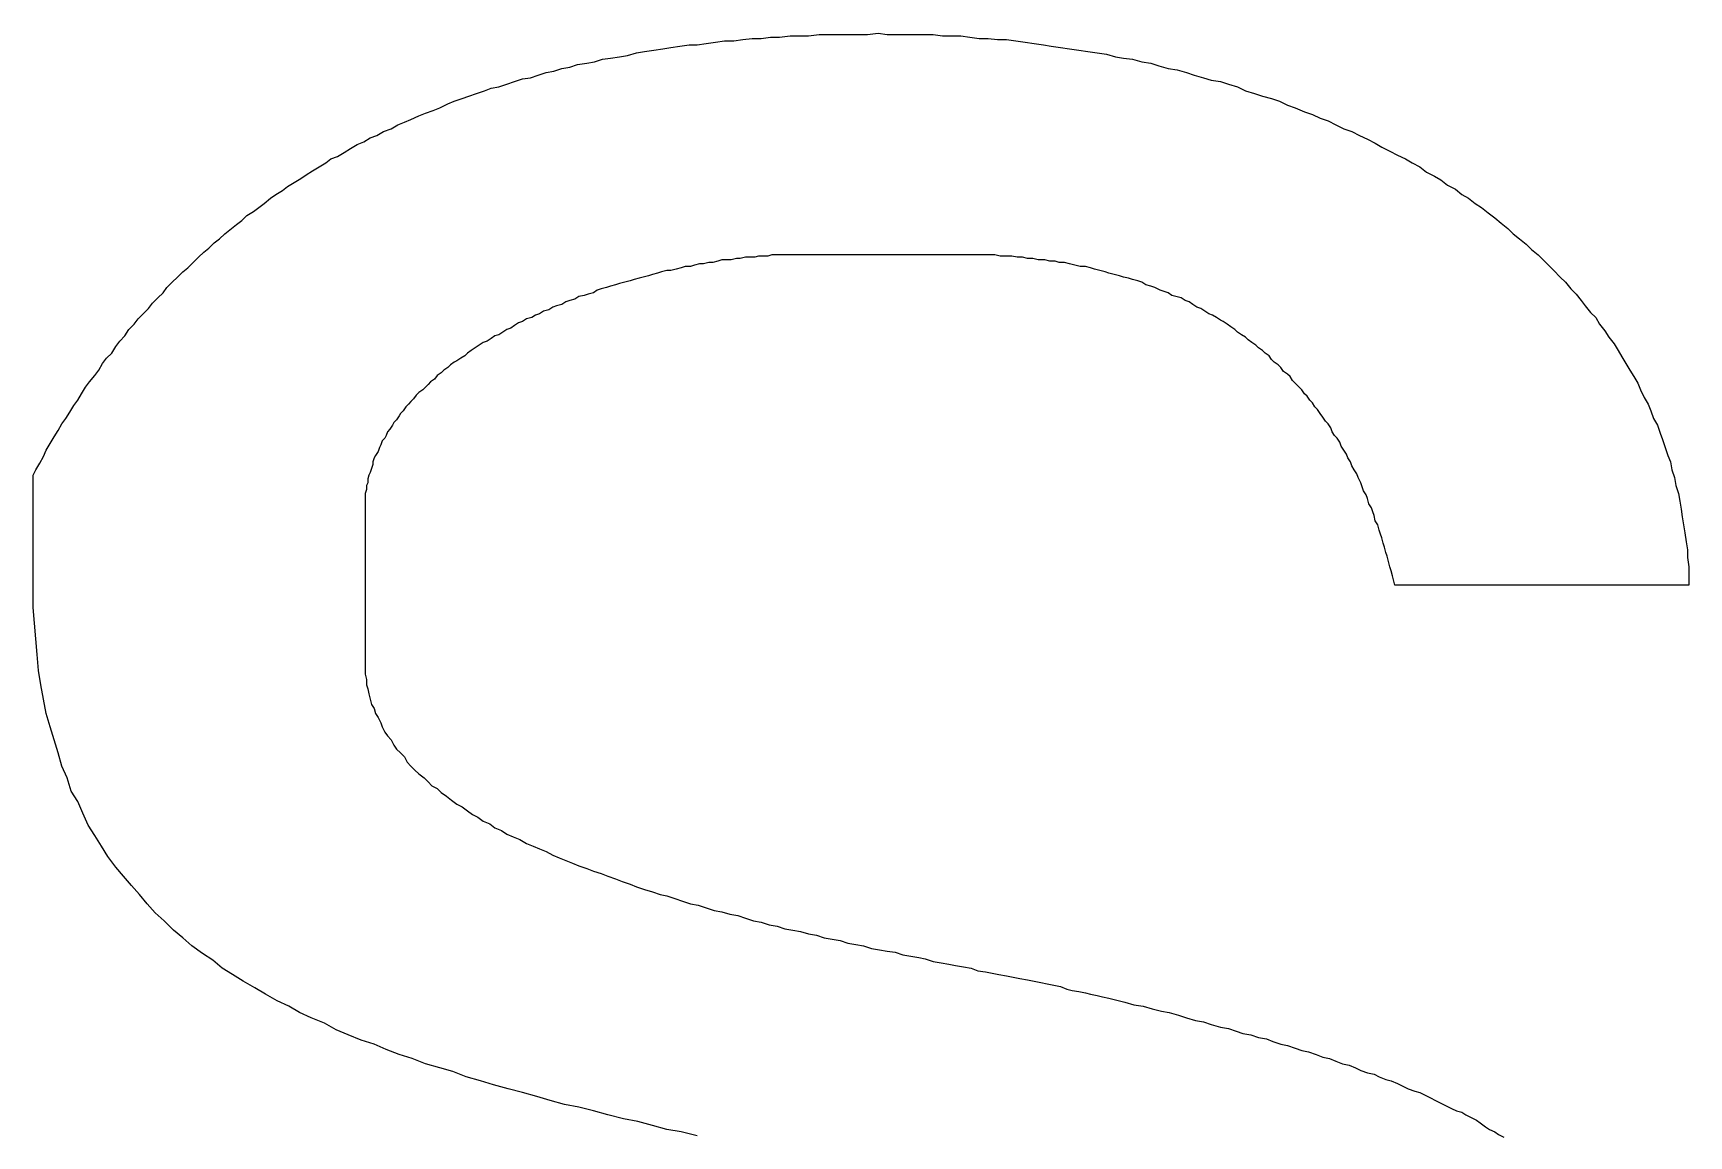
# Model space of a CAD drawing. Extents: x 3196 to 9141, y -1880 to 2325.
# Drawn here: x 8900.07 to 8906.41, y -1222.81 to -1218.58 of the extents above; entities that cross this region are included whole.
import ezdxf

# ---------------------------------------------------------------- set-up
doc = ezdxf.new("R2010")
doc.units = 0
doc.header["$MEASUREMENT"] = 0
doc.layers.add('10', color=10, linetype='CONTINUOUS')

msp = doc.modelspace()

# ---------------------------------------------------------------- linework, layer by layer
at = {"layer": '10', "linetype": 'Continuous'}
for points in [[(8900.068218, -1220.781185), (8900.068218, -1220.715885), (8900.068218, -1220.695785), (8900.068218, -1220.690785), (8900.068218, -1220.685735), (8900.068218, -1220.680735), (8900.068218, -1220.675685), (8900.068218, -1220.670685), (8900.068218, -1220.665635), (8900.068218, -1220.660635), (8900.068218, -1220.655635), (8900.068218, -1220.650585), (8900.068218, -1220.645585), (8900.068218, -1220.640535), (8900.068218, -1220.635535), (8900.068218, -1220.630485), (8900.068218, -1220.625485), (8900.068218, -1220.620435), (8900.068218, -1220.615435), (8900.068218, -1220.610435), (8900.068218, -1220.605385), (8900.068218, -1220.600385), (8900.068218, -1220.595335), (8900.068218, -1220.590335), (8900.068218, -1220.585285), (8900.068218, -1220.580285), (8900.068218, -1220.575285), (8900.068218, -1220.570235), (8900.068218, -1220.565235), (8900.068218, -1220.560185), (8900.068218, -1220.555185), (8900.068218, -1220.550135), (8900.068218, -1220.545135), (8900.068218, -1220.540085), (8900.068218, -1220.535085), (8900.068218, -1220.530085), (8900.068218, -1220.525035), (8900.068218, -1220.520035), (8900.068218, -1220.514985), (8900.068218, -1220.509985), (8900.068218, -1220.504935), (8900.068218, -1220.499935), (8900.068218, -1220.494885), (8900.068218, -1220.489885), (8900.068218, -1220.484885), (8900.068218, -1220.479835), (8900.068218, -1220.474835), (8900.068218, -1220.469785), (8900.068218, -1220.464785), (8900.068218, -1220.459735), (8900.068218, -1220.454735), (8900.068218, -1220.449735), (8900.068218, -1220.444685), (8900.068218, -1220.439685), (8900.068218, -1220.434635), (8900.068218, -1220.429635), (8900.068218, -1220.424585), (8900.068218, -1220.419585), (8900.068218, -1220.414535), (8900.068218, -1220.409535), (8900.068218, -1220.404535), (8900.068218, -1220.399485), (8900.068218, -1220.394485), (8900.068218, -1220.389435), (8900.068218, -1220.384435), (8900.068218, -1220.379385), (8900.068218, -1220.374385), (8900.068218, -1220.369335), (8900.068218, -1220.364335), (8900.068218, -1220.359335), (8900.068218, -1220.354285), (8900.068218, -1220.349285), (8900.068218, -1220.344235), (8900.068218, -1220.339235), (8900.068218, -1220.334185), (8900.068218, -1220.329185), (8900.068218, -1220.324185), (8900.068218, -1220.319135), (8900.068218, -1220.314135), (8900.068218, -1220.309085), (8900.068218, -1220.304085), (8900.068218, -1220.299035), (8900.068218, -1220.294035), (8900.068218, -1220.288985), (8900.068218, -1220.283985), (8900.068218, -1220.278985), (8900.068218, -1220.273935), (8900.078268, -1220.253835), (8900.093318, -1220.228735), (8900.108418, -1220.203635), (8900.118418, -1220.178535), (8900.133518, -1220.153435), (8900.148568, -1220.128285), (8900.163618, -1220.103185), (8900.178718, -1220.078085), (8900.193768, -1220.057985), (8900.208818, -1220.032885), (8900.223918, -1220.007785), (8900.238968, -1219.987685), (8900.254018, -1219.962585), (8900.269118, -1219.937485), (8900.284168, -1219.917385), (8900.304268, -1219.892285), (8900.319318, -1219.872185), (8900.334368, -1219.847085), (8900.349468, -1219.826985), (8900.369518, -1219.806885), (8900.384618, -1219.781785), (8900.399668, -1219.761685), (8900.419768, -1219.741585), (8900.434818, -1219.716485), (8900.454918, -1219.696435), (8900.469968, -1219.676335), (8900.490068, -1219.656235), (8900.510168, -1219.636135), (8900.525218, -1219.616035), (8900.545318, -1219.595985), (8900.565418, -1219.575885), (8900.580468, -1219.555785), (8900.600568, -1219.535685), (8900.620618, -1219.515635), (8900.640718, -1219.495535), (8900.660818, -1219.480485), (8900.680918, -1219.460385), (8900.700968, -1219.440285), (8900.721068, -1219.420185), (8900.741168, -1219.405135), (8900.761268, -1219.385035), (8900.781368, -1219.369985), (8900.801418, -1219.349885), (8900.821518, -1219.334835), (8900.846618, -1219.314735), (8900.866718, -1219.299685), (8900.886818, -1219.279585), (8900.911918, -1219.264535), (8900.932018, -1219.249435), (8900.952068, -1219.234385), (8900.977218, -1219.214285), (8900.997268, -1219.199235), (8901.022418, -1219.184185), (8901.042468, -1219.169085), (8901.067618, -1219.154035), (8901.092718, -1219.138985), (8901.112818, -1219.123885), (8901.137918, -1219.108835), (8901.163018, -1219.093785), (8901.188118, -1219.078685), (8901.208218, -1219.063635), (8901.233318, -1219.053585), (8901.258418, -1219.038535), (8901.283568, -1219.023485), (8901.308668, -1219.008385), (8901.333768, -1218.998335), (8901.358868, -1218.983285), (8901.383968, -1218.973235), (8901.409118, -1218.958185), (8901.439218, -1218.948135), (8901.464318, -1218.933085), (8901.489468, -1218.923035), (8901.514568, -1218.912985), (8901.544668, -1218.897935), (8901.569818, -1218.887885), (8901.599918, -1218.877835), (8901.625018, -1218.867785), (8901.655168, -1218.852735), (8901.680268, -1218.842685), (8901.710418, -1218.832635), (8901.735518, -1218.822585), (8901.765668, -1218.812535), (8901.795768, -1218.802485), (8901.820918, -1218.792435), (8901.851018, -1218.787435), (8901.881168, -1218.777385), (8901.911318, -1218.767335), (8901.941418, -1218.757285), (8901.971568, -1218.752285), (8902.001668, -1218.742235), (8902.031818, -1218.732185), (8902.061968, -1218.727185), (8902.092068, -1218.717135), (8902.122218, -1218.712085), (8902.152368, -1218.702035), (8902.187518, -1218.697035), (8902.217618, -1218.692035), (8902.247768, -1218.681985), (8902.277918, -1218.676935), (8902.313068, -1218.671935), (8902.343168, -1218.666885), (8902.378318, -1218.656835), (8902.408468, -1218.651835), (8902.443618, -1218.646835), (8902.478768, -1218.641785), (8902.508918, -1218.636785), (8902.544068, -1218.631735), (8902.579218, -1218.626735), (8902.609368, -1218.626735), (8902.644518, -1218.621685), (8902.679668, -1218.616685), (8902.714818, -1218.611635), (8902.749968, -1218.611635), (8902.785118, -1218.606635), (8902.820268, -1218.601635), (8902.855418, -1218.601635), (8902.890568, -1218.596585), (8902.925718, -1218.596585), (8902.965918, -1218.591585), (8903.001068, -1218.591585), (8903.036218, -1218.591585), (8903.076418, -1218.586535), (8903.111568, -1218.586535), (8903.146718, -1218.586535), (8903.186868, -1218.586535), (8903.222018, -1218.586535), (8903.262218, -1218.586535), (8903.302368, -1218.581535), (8903.337518, -1218.586535), (8903.372718, -1218.586535), (8903.407868, -1218.586535), (8903.443018, -1218.586535), (8903.478168, -1218.586535), (8903.513318, -1218.586535), (8903.548468, -1218.591585), (8903.583618, -1218.591585), (8903.618768, -1218.591585), (8903.653918, -1218.596585), (8903.689068, -1218.601635), (8903.724218, -1218.601635), (8903.759368, -1218.606635), (8903.794568, -1218.606635), (8903.829718, -1218.611635), (8903.864868, -1218.616685), (8903.900018, -1218.621685), (8903.935168, -1218.626735), (8903.965268, -1218.631735), (8904.000468, -1218.636785), (8904.035618, -1218.641785), (8904.070768, -1218.646835), (8904.105918, -1218.651835), (8904.141068, -1218.656835), (8904.176218, -1218.661885), (8904.211368, -1218.671935), (8904.241518, -1218.676935), (8904.276668, -1218.681985), (8904.311818, -1218.692035), (8904.346968, -1218.697035), (8904.377118, -1218.707085), (8904.412268, -1218.717135), (8904.447418, -1218.722135), (8904.482568, -1218.732185), (8904.512668, -1218.742235), (8904.547868, -1218.752285), (8904.577968, -1218.762335), (8904.613118, -1218.767335), (8904.643268, -1218.777385), (8904.678418, -1218.787435), (8904.708568, -1218.802485), (8904.743718, -1218.812535), (8904.773818, -1218.822585), (8904.808968, -1218.832635), (8904.839118, -1218.842685), (8904.869268, -1218.857735), (8904.899368, -1218.867785), (8904.934518, -1218.882835), (8904.964668, -1218.892885), (8904.994818, -1218.907935), (8905.024918, -1218.917985), (8905.055068, -1218.933085), (8905.085218, -1218.948135), (8905.115318, -1218.958185), (8905.145468, -1218.973235), (8905.175618, -1218.988285), (8905.205718, -1219.003385), (8905.230818, -1219.018435), (8905.260968, -1219.033485), (8905.291118, -1219.048585), (8905.321218, -1219.063635), (8905.346318, -1219.078685), (8905.376468, -1219.093785), (8905.401568, -1219.113835), (8905.431718, -1219.128935), (8905.456818, -1219.143985), (8905.481918, -1219.164085), (8905.512068, -1219.179135), (8905.537168, -1219.199235), (8905.562268, -1219.214285), (8905.587418, -1219.234385), (8905.612518, -1219.249435), (8905.637618, -1219.269535), (8905.662718, -1219.289635), (8905.687818, -1219.309735), (8905.712968, -1219.329785), (8905.733018, -1219.349885), (8905.758168, -1219.369985), (8905.783268, -1219.390085), (8905.803368, -1219.410135), (8905.828468, -1219.430235), (8905.848518, -1219.450335), (8905.868618, -1219.470435), (8905.888718, -1219.490485), (8905.913818, -1219.515635), (8905.933918, -1219.535685), (8905.954018, -1219.560835), (8905.974068, -1219.580885), (8905.994168, -1219.606035), (8906.009268, -1219.626085), (8906.029318, -1219.651235), (8906.049418, -1219.671285), (8906.064468, -1219.696435), (8906.084568, -1219.721535), (8906.099618, -1219.746635), (8906.119718, -1219.771735), (8906.134818, -1219.796835), (8906.149868, -1219.821985), (8906.164918, -1219.847085), (8906.180018, -1219.872185), (8906.195068, -1219.897285), (8906.210118, -1219.922385), (8906.220168, -1219.947535), (8906.235218, -1219.977635), (8906.250318, -1220.002735), (8906.260368, -1220.027885), (8906.270368, -1220.057985), (8906.285468, -1220.083085), (8906.295518, -1220.113235), (8906.305568, -1220.138335), (8906.315568, -1220.168485), (8906.325618, -1220.198635), (8906.335668, -1220.223735), (8906.340718, -1220.253835), (8906.350718, -1220.283985), (8906.355768, -1220.314135), (8906.365818, -1220.344235), (8906.370818, -1220.374385), (8906.375868, -1220.404535), (8906.380868, -1220.434635), (8906.385918, -1220.464785), (8906.390918, -1220.494885), (8906.395918, -1220.530085), (8906.400968, -1220.560185), (8906.400968, -1220.590335), (8906.405968, -1220.625485), (8906.405968, -1220.655635), (8906.405968, -1220.690785), (8906.405968, -1220.695785), (8906.400968, -1220.695785), (8906.395918, -1220.695785), (8906.390918, -1220.695785), (8906.385918, -1220.695785), (8906.380868, -1220.695785), (8906.375868, -1220.695785), (8906.370818, -1220.695785), (8906.365818, -1220.695785), (8906.360768, -1220.695785), (8906.355768, -1220.695785), (8906.345718, -1220.695785), (8906.340718, -1220.695785), (8906.335668, -1220.695785), (8906.325618, -1220.695785), (8906.320618, -1220.695785), (8906.310568, -1220.695785), (8906.305568, -1220.695785), (8906.295518, -1220.695785), (8906.290468, -1220.695785), (8906.280418, -1220.695785), (8906.270368, -1220.695785), (8906.260368, -1220.695785), (8906.250318, -1220.695785), (8906.240268, -1220.695785), (8906.235218, -1220.695785), (8906.225168, -1220.695785), (8906.210118, -1220.695785), (8906.200068, -1220.695785), (8906.190018, -1220.695785), (8906.180018, -1220.695785), (8906.169968, -1220.695785), (8906.159918, -1220.695785), (8906.149868, -1220.695785), (8906.134818, -1220.695785), (8906.124768, -1220.695785), (8906.114718, -1220.695785), (8906.099618, -1220.695785), (8906.089618, -1220.695785), (8906.079568, -1220.695785), (8906.064468, -1220.695785), (8906.054468, -1220.695785), (8906.039368, -1220.695785), (8906.029318, -1220.695785), (8906.014268, -1220.695785), (8906.004218, -1220.695785), (8905.989168, -1220.695785), (8905.979118, -1220.695785), (8905.964068, -1220.695785), (8905.948968, -1220.695785), (8905.938918, -1220.695785), (8905.923868, -1220.695785), (8905.913818, -1220.695785), (8905.898768, -1220.695785), (8905.883718, -1220.695785), (8905.873668, -1220.695785), (8905.858568, -1220.695785), (8905.843518, -1220.695785), (8905.833468, -1220.695785), (8905.818418, -1220.695785), (8905.808368, -1220.695785), (8905.793318, -1220.695785), (8905.778218, -1220.695785), (8905.768168, -1220.695785), (8905.753118, -1220.695785), (8905.743068, -1220.695785), (8905.728018, -1220.695785), (8905.712968, -1220.695785), (8905.702918, -1220.695785), (8905.687818, -1220.695785), (8905.677818, -1220.695785), (8905.662718, -1220.695785), (8905.652668, -1220.695785), (8905.637618, -1220.695785), (8905.627568, -1220.695785), (8905.612518, -1220.695785), (8905.602468, -1220.695785), (8905.592418, -1220.695785), (8905.577368, -1220.695785), (8905.567318, -1220.695785), (8905.557268, -1220.695785), (8905.542218, -1220.695785), (8905.532168, -1220.695785), (8905.522118, -1220.695785), (8905.512068, -1220.695785), (8905.497018, -1220.695785), (8905.486968, -1220.695785), (8905.476918, -1220.695785), (8905.466868, -1220.695785), (8905.456818, -1220.695785), (8905.446768, -1220.695785), (8905.436718, -1220.695785), (8905.426718, -1220.695785), (8905.421668, -1220.695785), (8905.411618, -1220.695785), (8905.401568, -1220.695785), (8905.391518, -1220.695785), (8905.386518, -1220.695785), (8905.376468, -1220.695785), (8905.371468, -1220.695785), (8905.361418, -1220.695785), (8905.356368, -1220.695785), (8905.346318, -1220.695785), (8905.341318, -1220.695785), (8905.336318, -1220.695785), (8905.331268, -1220.695785), (8905.326268, -1220.695785), (8905.316218, -1220.695785), (8905.311168, -1220.695785), (8905.306168, -1220.695785), (8905.301168, -1220.695785), (8905.296118, -1220.695785), (8905.291118, -1220.695785), (8905.286068, -1220.695785), (8905.281068, -1220.695785), (8905.276018, -1220.680735), (8905.271018, -1220.660635), (8905.265968, -1220.640535), (8905.260968, -1220.625485), (8905.255968, -1220.605385), (8905.250918, -1220.585285), (8905.245918, -1220.570235), (8905.240868, -1220.550135), (8905.235868, -1220.535085), (8905.230818, -1220.514985), (8905.225818, -1220.499935), (8905.220768, -1220.484885), (8905.215768, -1220.464785), (8905.205718, -1220.449735), (8905.200718, -1220.429635), (8905.195668, -1220.414535), (8905.190668, -1220.399485), (8905.180618, -1220.384435), (8905.175618, -1220.364335), (8905.170568, -1220.349285), (8905.160518, -1220.334185), (8905.155518, -1220.319135), (8905.150468, -1220.304085), (8905.140418, -1220.283985), (8905.135418, -1220.268935), (8905.125368, -1220.253835), (8905.115318, -1220.238785), (8905.110318, -1220.223735), (8905.100268, -1220.208635), (8905.095218, -1220.193585), (8905.085218, -1220.178535), (8905.075168, -1220.163435), (8905.070118, -1220.148385), (8905.060068, -1220.133335), (8905.050068, -1220.123285), (8905.040018, -1220.108235), (8905.034968, -1220.093135), (8905.024918, -1220.078085), (8905.014868, -1220.068035), (8905.004868, -1220.052985), (8904.994818, -1220.037885), (8904.984768, -1220.022835), (8904.974718, -1220.012785), (8904.964668, -1219.997735), (8904.954618, -1219.987685), (8904.944568, -1219.972635), (8904.934518, -1219.962585), (8904.924518, -1219.947535), (8904.914468, -1219.937485), (8904.899368, -1219.922385), (8904.889318, -1219.912335), (8904.879318, -1219.897285), (8904.869268, -1219.887235), (8904.854168, -1219.877185), (8904.844118, -1219.862135), (8904.834118, -1219.852085), (8904.819018, -1219.842035), (8904.808968, -1219.831985), (8904.798968, -1219.816935), (8904.783868, -1219.806885), (8904.773818, -1219.796835), (8904.758768, -1219.786785), (8904.748718, -1219.776785), (8904.733668, -1219.766735), (8904.718568, -1219.756685), (8904.708568, -1219.746635), (8904.693468, -1219.736585), (8904.678418, -1219.726535), (8904.668368, -1219.716485), (8904.653318, -1219.706435), (8904.638218, -1219.696435), (8904.623168, -1219.686385), (8904.613118, -1219.681335), (8904.598068, -1219.671285), (8904.583018, -1219.661235), (8904.567918, -1219.656235), (8904.552868, -1219.646185), (8904.537818, -1219.636135), (8904.522718, -1219.631135), (8904.507668, -1219.621085), (8904.492618, -1219.611035), (8904.477518, -1219.606035), (8904.462468, -1219.595985), (8904.442368, -1219.590935), (8904.427318, -1219.585935), (8904.412268, -1219.575885), (8904.397168, -1219.570885), (8904.382118, -1219.565835), (8904.362018, -1219.555785), (8904.346968, -1219.550785), (8904.326868, -1219.545735), (8904.311818, -1219.535685), (8904.296768, -1219.530685), (8904.276668, -1219.525685), (8904.261568, -1219.520635), (8904.241518, -1219.515635), (8904.226418, -1219.510585), (8904.206368, -1219.505585), (8904.186268, -1219.500535), (8904.171218, -1219.495535), (8904.151118, -1219.490485), (8904.131018, -1219.485485), (8904.115968, -1219.480485), (8904.095868, -1219.475435), (8904.075768, -1219.475435), (8904.055668, -1219.470435), (8904.035618, -1219.465385), (8904.015518, -1219.460385), (8903.995418, -1219.460385), (8903.980368, -1219.455335), (8903.960268, -1219.455335), (8903.940168, -1219.450335), (8903.915068, -1219.450335), (8903.894968, -1219.445335), (8903.874918, -1219.445335), (8903.854818, -1219.440285), (8903.834718, -1219.440285), (8903.814618, -1219.435285), (8903.789518, -1219.435285), (8903.769418, -1219.435285), (8903.749368, -1219.430235), (8903.724218, -1219.430235), (8903.704168, -1219.430235), (8903.684068, -1219.430235), (8903.658968, -1219.430235), (8903.638868, -1219.430235), (8903.613768, -1219.430235), (8903.593668, -1219.430235), (8903.588618, -1219.430235), (8903.583618, -1219.430235), (8903.578618, -1219.430235), (8903.573568, -1219.430235), (8903.568568, -1219.430235), (8903.563518, -1219.430235), (8903.558518, -1219.430235), (8903.553468, -1219.430235), (8903.548468, -1219.430235), (8903.543468, -1219.430235), (8903.538418, -1219.430235), (8903.533418, -1219.430235), (8903.528368, -1219.430235), (8903.523368, -1219.430235), (8903.518318, -1219.430235), (8903.513318, -1219.430235), (8903.508268, -1219.430235), (8903.503268, -1219.430235), (8903.498268, -1219.430235), (8903.493218, -1219.430235), (8903.488218, -1219.430235), (8903.483168, -1219.430235), (8903.478168, -1219.430235), (8903.473118, -1219.430235), (8903.468118, -1219.430235), (8903.458068, -1219.430235), (8903.453068, -1219.430235), (8903.448018, -1219.430235), (8903.443018, -1219.430235), (8903.437968, -1219.430235), (8903.432968, -1219.430235), (8903.422918, -1219.430235), (8903.417918, -1219.430235), (8903.412868, -1219.430235), (8903.407868, -1219.430235), (8903.397818, -1219.430235), (8903.392768, -1219.430235), (8903.387768, -1219.430235), (8903.382718, -1219.430235), (8903.372718, -1219.430235), (8903.367668, -1219.430235), (8903.362668, -1219.430235), (8903.352618, -1219.430235), (8903.347568, -1219.430235), (8903.342568, -1219.430235), (8903.337518, -1219.430235), (8903.327518, -1219.430235), (8903.322468, -1219.430235), (8903.317468, -1219.430235), (8903.307418, -1219.430235), (8903.302368, -1219.430235), (8903.297368, -1219.430235), (8903.287318, -1219.430235), (8903.282318, -1219.430235), (8903.277268, -1219.430235), (8903.267218, -1219.430235), (8903.262218, -1219.430235), (8903.257168, -1219.430235), (8903.252168, -1219.430235), (8903.242118, -1219.430235), (8903.237118, -1219.430235), (8903.232068, -1219.430235), (8903.222018, -1219.430235), (8903.217018, -1219.430235), (8903.211968, -1219.430235), (8903.206968, -1219.430235), (8903.196918, -1219.430235), (8903.191918, -1219.430235), (8903.186868, -1219.430235), (8903.181868, -1219.430235), (8903.176818, -1219.430235), (8903.171818, -1219.430235), (8903.161768, -1219.430235), (8903.156768, -1219.430235), (8903.151718, -1219.430235), (8903.146718, -1219.430235), (8903.141668, -1219.430235), (8903.136668, -1219.430235), (8903.131618, -1219.430235), (8903.126618, -1219.430235), (8903.121618, -1219.430235), (8903.116568, -1219.430235), (8903.111568, -1219.430235), (8903.106518, -1219.430235), (8903.101518, -1219.430235), (8903.096468, -1219.430235), (8903.091468, -1219.430235), (8903.086418, -1219.430235), (8903.081418, -1219.430235), (8903.076418, -1219.430235), (8903.071368, -1219.430235), (8903.066368, -1219.430235), (8903.061318, -1219.430235), (8903.056318, -1219.430235), (8903.051268, -1219.430235), (8903.046268, -1219.430235), (8903.041268, -1219.430235), (8903.036218, -1219.430235), (8903.031218, -1219.430235), (8903.026168, -1219.430235), (8903.011118, -1219.430235), (8902.996068, -1219.430235), (8902.980968, -1219.430235), (8902.960868, -1219.430235), (8902.945818, -1219.430235), (8902.930768, -1219.430235), (8902.910668, -1219.430235), (8902.895618, -1219.430235), (8902.880518, -1219.435285), (8902.860468, -1219.435285), (8902.845368, -1219.435285), (8902.830318, -1219.440285), (8902.810218, -1219.440285), (8902.795168, -1219.440285), (8902.775068, -1219.445335), (8902.760018, -1219.445335), (8902.739918, -1219.450335), (8902.724868, -1219.450335), (8902.704768, -1219.450335), (8902.689718, -1219.455335), (8902.669618, -1219.460385), (8902.654568, -1219.460385), (8902.634468, -1219.465385), (8902.619418, -1219.465385), (8902.599318, -1219.470435), (8902.584218, -1219.475435), (8902.564168, -1219.475435), (8902.549068, -1219.480485), (8902.529018, -1219.485485), (8902.508918, -1219.490485), (8902.493868, -1219.490485), (8902.473768, -1219.495535), (8902.458668, -1219.500535), (8902.438618, -1219.505585), (8902.423518, -1219.510585), (8902.403468, -1219.515635), (8902.388368, -1219.520635), (8902.368318, -1219.525685), (8902.353218, -1219.530685), (8902.333118, -1219.535685), (8902.313068, -1219.540735), (8902.297968, -1219.545735), (8902.277918, -1219.550785), (8902.262818, -1219.555785), (8902.242768, -1219.560835), (8902.227668, -1219.565835), (8902.212618, -1219.575885), (8902.192518, -1219.580885), (8902.177468, -1219.585935), (8902.157368, -1219.590935), (8902.142318, -1219.600985), (8902.122218, -1219.606035), (8902.107168, -1219.611035), (8902.092068, -1219.621085), (8902.072018, -1219.626085), (8902.056918, -1219.631135), (8902.041868, -1219.641185), (8902.021768, -1219.646185), (8902.006718, -1219.656235), (8901.991668, -1219.661235), (8901.976568, -1219.671285), (8901.956468, -1219.676335), (8901.941418, -1219.686385), (8901.926368, -1219.691385), (8901.911318, -1219.701435), (8901.896218, -1219.711485), (8901.881168, -1219.716485), (8901.866118, -1219.726535), (8901.851018, -1219.736585), (8901.835968, -1219.741585), (8901.820918, -1219.751635), (8901.805818, -1219.761685), (8901.790768, -1219.766735), (8901.775718, -1219.776785), (8901.760618, -1219.786785), (8901.745568, -1219.796835), (8901.730518, -1219.806885), (8901.720468, -1219.816935), (8901.705368, -1219.826985), (8901.690318, -1219.837035), (8901.680268, -1219.842035), (8901.665218, -1219.852085), (8901.655168, -1219.862135), (8901.640118, -1219.872185), (8901.630068, -1219.882235), (8901.615018, -1219.892285), (8901.604968, -1219.907335), (8901.589868, -1219.917385), (8901.579818, -1219.927435), (8901.569818, -1219.937485), (8901.559768, -1219.947535), (8901.544668, -1219.957535), (8901.534668, -1219.967585), (8901.524618, -1219.982685), (8901.514568, -1219.992685), (8901.504518, -1220.002735), (8901.494468, -1220.012785), (8901.484418, -1220.027885), (8901.474368, -1220.037885), (8901.469368, -1220.047935), (8901.459318, -1220.063035), (8901.449268, -1220.073085), (8901.444268, -1220.083085), (8901.434218, -1220.098185), (8901.424168, -1220.108235), (8901.419118, -1220.123285), (8901.414118, -1220.133335), (8901.404068, -1220.143385), (8901.399068, -1220.158435), (8901.394018, -1220.168485), (8901.389018, -1220.183535), (8901.378968, -1220.198635), (8901.373918, -1220.208635), (8901.368918, -1220.223735), (8901.368918, -1220.233785), (8901.363918, -1220.248835), (8901.358868, -1220.263885), (8901.353868, -1220.273935), (8901.348818, -1220.288985), (8901.348818, -1220.304085), (8901.343818, -1220.314135), (8901.343818, -1220.329185), (8901.338768, -1220.344235), (8901.338768, -1220.359335), (8901.338768, -1220.369335), (8901.338768, -1220.384435)], [(8901.338768, -1220.384435), (8901.338768, -1220.399485), (8901.338768, -1220.414535)], [(8901.338768, -1220.414535), (8901.338768, -1220.419585), (8901.338768, -1220.424585), (8901.338768, -1220.429635), (8901.338768, -1220.434635), (8901.338768, -1220.439685), (8901.338768, -1220.444685), (8901.338768, -1220.449735), (8901.338768, -1220.454735), (8901.338768, -1220.459735), (8901.338768, -1220.464785), (8901.338768, -1220.469785), (8901.338768, -1220.474835), (8901.338768, -1220.479835), (8901.338768, -1220.484885), (8901.338768, -1220.489885), (8901.338768, -1220.494885), (8901.338768, -1220.499935), (8901.338768, -1220.504935), (8901.338768, -1220.509985), (8901.338768, -1220.514985), (8901.338768, -1220.520035), (8901.338768, -1220.525035), (8901.338768, -1220.535085), (8901.338768, -1220.540085), (8901.338768, -1220.545135), (8901.338768, -1220.550135), (8901.338768, -1220.555185), (8901.338768, -1220.560185), (8901.338768, -1220.565235), (8901.338768, -1220.575285), (8901.338768, -1220.580285), (8901.338768, -1220.585285), (8901.338768, -1220.590335), (8901.338768, -1220.595335), (8901.338768, -1220.605385), (8901.338768, -1220.610435), (8901.338768, -1220.615435), (8901.338768, -1220.620435), (8901.338768, -1220.630485), (8901.338768, -1220.635535), (8901.338768, -1220.640535), (8901.338768, -1220.650585), (8901.338768, -1220.655635), (8901.338768, -1220.660635), (8901.338768, -1220.670685), (8901.338768, -1220.675685), (8901.338768, -1220.680735), (8901.338768, -1220.685735), (8901.338768, -1220.695785), (8901.338768, -1220.700835), (8901.338768, -1220.705835), (8901.338768, -1220.715885), (8901.338768, -1220.720885), (8901.338768, -1220.725935), (8901.338768, -1220.735985), (8901.338768, -1220.740985), (8901.338768, -1220.745985), (8901.338768, -1220.756035), (8901.338768, -1220.761085), (8901.338768, -1220.766085), (8901.338768, -1220.771135), (8901.338768, -1220.781185), (8901.338768, -1220.786185), (8901.338768, -1220.791185), (8901.338768, -1220.796235), (8901.338768, -1220.806285), (8901.338768, -1220.811285), (8901.338768, -1220.816335), (8901.338768, -1220.821335), (8901.338768, -1220.826385), (8901.338768, -1220.836385), (8901.338768, -1220.841435), (8901.338768, -1220.846435), (8901.338768, -1220.851485), (8901.338768, -1220.856485), (8901.338768, -1220.861535), (8901.338768, -1220.866535), (8901.338768, -1220.871535), (8901.338768, -1220.876585), (8901.338768, -1220.881585), (8901.338768, -1220.886635), (8901.338768, -1220.891635), (8901.338768, -1220.896685), (8901.338768, -1220.901685), (8901.338768, -1220.906735), (8901.338768, -1220.911735), (8901.338768, -1220.916735), (8901.338768, -1220.921785), (8901.338768, -1220.926785), (8901.338768, -1220.931835), (8901.338768, -1220.936835), (8901.338768, -1220.941885), (8901.338768, -1220.946885), (8901.338768, -1220.951935), (8901.338768, -1220.956935), (8901.338768, -1220.961935), (8901.338768, -1220.966985), (8901.338768, -1220.971985), (8901.338768, -1220.977035), (8901.338768, -1220.997085), (8901.338768, -1221.017185), (8901.338768, -1221.037285), (8901.343818, -1221.057385), (8901.343818, -1221.077485), (8901.348818, -1221.092535), (8901.353868, -1221.112635), (8901.358868, -1221.132685), (8901.363918, -1221.152785), (8901.373918, -1221.167835), (8901.378968, -1221.187935), (8901.389018, -1221.203035), (8901.399068, -1221.223085), (8901.404068, -1221.238185), (8901.414118, -1221.258235), (8901.424168, -1221.273335), (8901.439218, -1221.288385), (8901.449268, -1221.308485), (8901.459318, -1221.323535), (8901.474368, -1221.338585), (8901.489468, -1221.353685), (8901.499468, -1221.373735), (8901.514568, -1221.388835), (8901.529618, -1221.403885), (8901.544668, -1221.418935), (8901.564768, -1221.434035), (8901.579818, -1221.449085), (8901.594918, -1221.464135), (8901.615018, -1221.474185), (8901.630068, -1221.489285), (8901.650168, -1221.504335), (8901.670218, -1221.519385), (8901.690318, -1221.534485), (8901.710418, -1221.544485), (8901.730518, -1221.559585), (8901.750568, -1221.574635), (8901.770668, -1221.584685), (8901.790768, -1221.599735), (8901.815868, -1221.609785), (8901.835968, -1221.624835), (8901.861068, -1221.634885), (8901.881168, -1221.649985), (8901.906268, -1221.660035), (8901.931368, -1221.670035), (8901.956468, -1221.685135), (8901.981618, -1221.695185), (8902.006718, -1221.705235), (8902.031818, -1221.715235), (8902.056918, -1221.730335), (8902.082018, -1221.740385), (8902.107168, -1221.750385), (8902.132268, -1221.760435), (8902.157368, -1221.770485), (8902.187518, -1221.780535), (8902.212618, -1221.790585), (8902.242768, -1221.800635), (8902.267868, -1221.810685), (8902.297968, -1221.820735), (8902.323118, -1221.830785), (8902.353218, -1221.840785), (8902.378318, -1221.850835), (8902.408468, -1221.860885), (8902.438618, -1221.870935), (8902.468718, -1221.880985), (8902.493868, -1221.885985), (8902.523968, -1221.896035), (8902.554118, -1221.906085), (8902.584218, -1221.916135), (8902.614368, -1221.921135), (8902.644518, -1221.931185), (8902.674618, -1221.941235), (8902.704768, -1221.946285), (8902.734918, -1221.956335), (8902.765018, -1221.961335), (8902.795168, -1221.971385), (8902.825318, -1221.981435), (8902.855418, -1221.986435), (8902.885568, -1221.996485), (8902.915718, -1222.001485), (8902.945818, -1222.011535), (8902.975968, -1222.016585), (8903.006068, -1222.021585), (8903.036218, -1222.031635), (8903.066368, -1222.036685), (8903.096468, -1222.046685), (8903.126618, -1222.051735), (8903.156768, -1222.056735), (8903.186868, -1222.066785), (8903.217018, -1222.071835), (8903.247168, -1222.076835), (8903.277268, -1222.086885), (8903.307418, -1222.091885), (8903.337518, -1222.096935), (8903.367668, -1222.101935), (8903.397818, -1222.111985), (8903.427918, -1222.117035), (8903.458068, -1222.122035), (8903.483168, -1222.127035), (8903.513318, -1222.137085), (8903.543468, -1222.142135), (8903.573568, -1222.147135), (8903.598668, -1222.152185), (8903.628818, -1222.157185), (8903.658968, -1222.162235), (8903.684068, -1222.172235), (8903.714168, -1222.177285), (8903.739318, -1222.182285), (8903.764418, -1222.187335), (8903.794568, -1222.192335), (8903.819668, -1222.197385), (8903.844768, -1222.202385), (8903.874918, -1222.207435), (8903.900018, -1222.212435), (8903.925118, -1222.217435), (8903.950218, -1222.222485), (8903.975318, -1222.227485), (8904.000468, -1222.232535), (8904.025568, -1222.242585), (8904.045668, -1222.247585), (8904.070768, -1222.252585), (8904.095868, -1222.257635), (8904.115968, -1222.262635), (8904.141068, -1222.267685), (8904.161168, -1222.272685), (8904.186268, -1222.277735), (8904.206368, -1222.282735), (8904.226418, -1222.287785), (8904.246518, -1222.292785), (8904.281668, -1222.302835), (8904.316818, -1222.307835), (8904.351968, -1222.317885), (8904.387118, -1222.327935), (8904.417268, -1222.332985), (8904.452418, -1222.342985), (8904.482568, -1222.353035), (8904.517718, -1222.363085), (8904.547868, -1222.368135), (8904.577968, -1222.378135), (8904.613118, -1222.388185), (8904.643268, -1222.393235), (8904.673418, -1222.403285), (8904.698518, -1222.413335), (8904.728618, -1222.418335), (8904.758768, -1222.428385), (8904.788918, -1222.433385), (8904.814018, -1222.443435), (8904.844118, -1222.453485), (8904.869268, -1222.458535), (8904.899368, -1222.468535), (8904.924518, -1222.478585), (8904.949618, -1222.483635), (8904.979718, -1222.493685), (8905.004868, -1222.503685), (8905.029968, -1222.508735), (8905.055068, -1222.518785), (8905.080168, -1222.528835), (8905.105268, -1222.533835), (8905.130418, -1222.543885), (8905.150468, -1222.553935), (8905.175618, -1222.563985), (8905.200718, -1222.568985), (8905.220768, -1222.579035), (8905.245918, -1222.589085), (8905.265968, -1222.594085), (8905.291118, -1222.604135), (8905.311168, -1222.614185), (8905.331268, -1222.624235), (8905.356368, -1222.634285), (8905.376468, -1222.639285), (8905.396568, -1222.649335), (8905.416668, -1222.659385), (8905.436718, -1222.669435), (8905.456818, -1222.679485), (8905.476918, -1222.689535), (8905.497018, -1222.699585), (8905.517068, -1222.709635), (8905.537168, -1222.714635), (8905.552268, -1222.724685), (8905.572318, -1222.734735), (8905.592418, -1222.744785), (8905.607468, -1222.754785), (8905.627568, -1222.769885), (8905.642618, -1222.779935), (8905.662718, -1222.789985), (8905.677818, -1222.799985), (8905.697868, -1222.810035)], [(8902.609368, -1222.805035), (8902.549068, -1222.789985), (8902.493868, -1222.779935), (8902.438618, -1222.764835), (8902.383368, -1222.749785), (8902.328118, -1222.739735), (8902.267868, -1222.724685), (8902.212618, -1222.709635), (8902.157368, -1222.694535), (8902.102118, -1222.684485), (8902.046868, -1222.669435), (8901.996668, -1222.654385), (8901.941418, -1222.639285), (8901.886168, -1222.624235), (8901.830918, -1222.609185), (8901.780718, -1222.594085), (8901.725468, -1222.579035), (8901.675268, -1222.558935), (8901.625018, -1222.543885), (8901.569818, -1222.528835), (8901.519568, -1222.508735), (8901.469368, -1222.493685), (8901.419118, -1222.473585), (8901.373918, -1222.453485), (8901.323718, -1222.438435), (8901.273518, -1222.418335), (8901.228318, -1222.398235), (8901.183118, -1222.373135), (8901.132868, -1222.353035), (8901.087668, -1222.332985), (8901.047518, -1222.307835), (8901.002318, -1222.287785), (8900.957118, -1222.262635), (8900.916918, -1222.237535), (8900.871718, -1222.212435), (8900.831568, -1222.187335), (8900.791368, -1222.162235), (8900.756218, -1222.132085), (8900.716068, -1222.106985), (8900.675868, -1222.076835), (8900.640718, -1222.046685), (8900.605568, -1222.016585), (8900.570418, -1221.981435), (8900.535268, -1221.951285), (8900.505118, -1221.916135), (8900.475018, -1221.880985), (8900.444868, -1221.845835), (8900.414718, -1221.810685), (8900.384618, -1221.775535), (8900.354468, -1221.735335), (8900.329368, -1221.695185), (8900.304268, -1221.654985), (8900.279168, -1221.614835), (8900.259068, -1221.569635), (8900.238968, -1221.524435), (8900.213868, -1221.484235), (8900.198768, -1221.434035), (8900.178718, -1221.388835), (8900.163618, -1221.338585), (8900.148568, -1221.288385), (8900.133518, -1221.238185), (8900.118418, -1221.187935), (8900.108418, -1221.132685), (8900.098368, -1221.077485), (8900.088318, -1221.022235), (8900.083268, -1220.961935), (8900.078268, -1220.901685), (8900.073218, -1220.841435), (8900.068218, -1220.781185)]]:
    msp.add_lwpolyline(points, dxfattribs=at)

doc.saveas('drawing.dxf')
